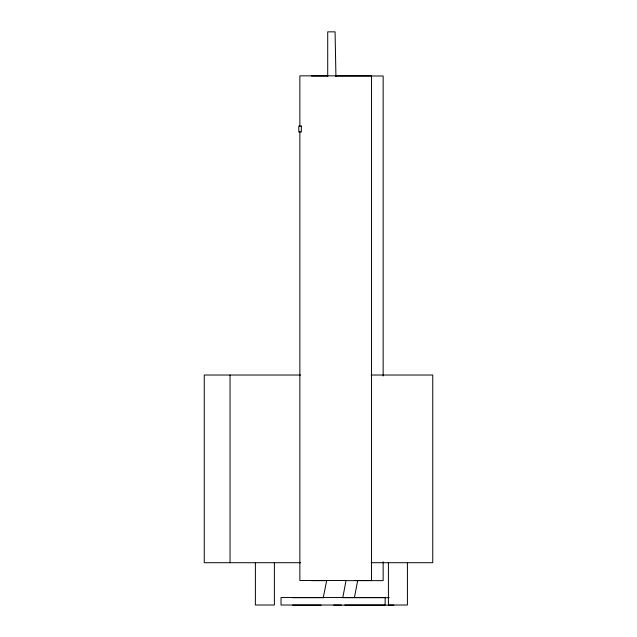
<?xml version="1.0" encoding="UTF-8"?>
<svg xmlns="http://www.w3.org/2000/svg" width="637" height="637" viewBox="0 0 637 637"><rect width="100%" height="100%" fill="white"/><g stroke="black" fill="none" stroke-linecap="round" stroke-linejoin="round"><path stroke-width="0.96" d="M323.27 597.442L326.717 580.498M342.825 597.466L346.042 580.498L299.86 580.498L299.86 131.27M354.443 597.61L357.66 580.641M311.477 75.994L327.283 75.994M335.731 75.994L383.148 75.994L383.148 375.997M300.592 375.026L204.246 375.026L204.246 562.71L300.592 562.71M371.148 375.026L432.754 375.026L432.754 562.71L371.148 562.71M354.905 580.498L371.53 580.498L371.53 75.851L299.86 75.851L299.86 126.301M311.477 580.641L326.327 580.641M346.743 580.641L383.148 580.641L383.148 561.762M292.646 597.673L324.05 597.673M342.093 597.673L389.239 597.673M341.392 605.015L281.028 605.015L281.028 597.538L385.13 597.538L385.13 605.015L344.784 605.015M292.646 605.15L321.136 605.15M393.865 605.15L333.684 605.15M335.93 76.44L335.086 31.85L327.713 31.85L327.713 76.599M407.417 562.71L407.417 605.015L388.411 605.015L388.411 562.71M274.388 562.71L274.388 605.015L255.381 605.015L255.381 562.71M230.045 375.026L230.045 562.71M301.341 126.046L298.793 126.046L298.793 131.994L301.341 131.994L301.341 126.046"/></g></svg>
